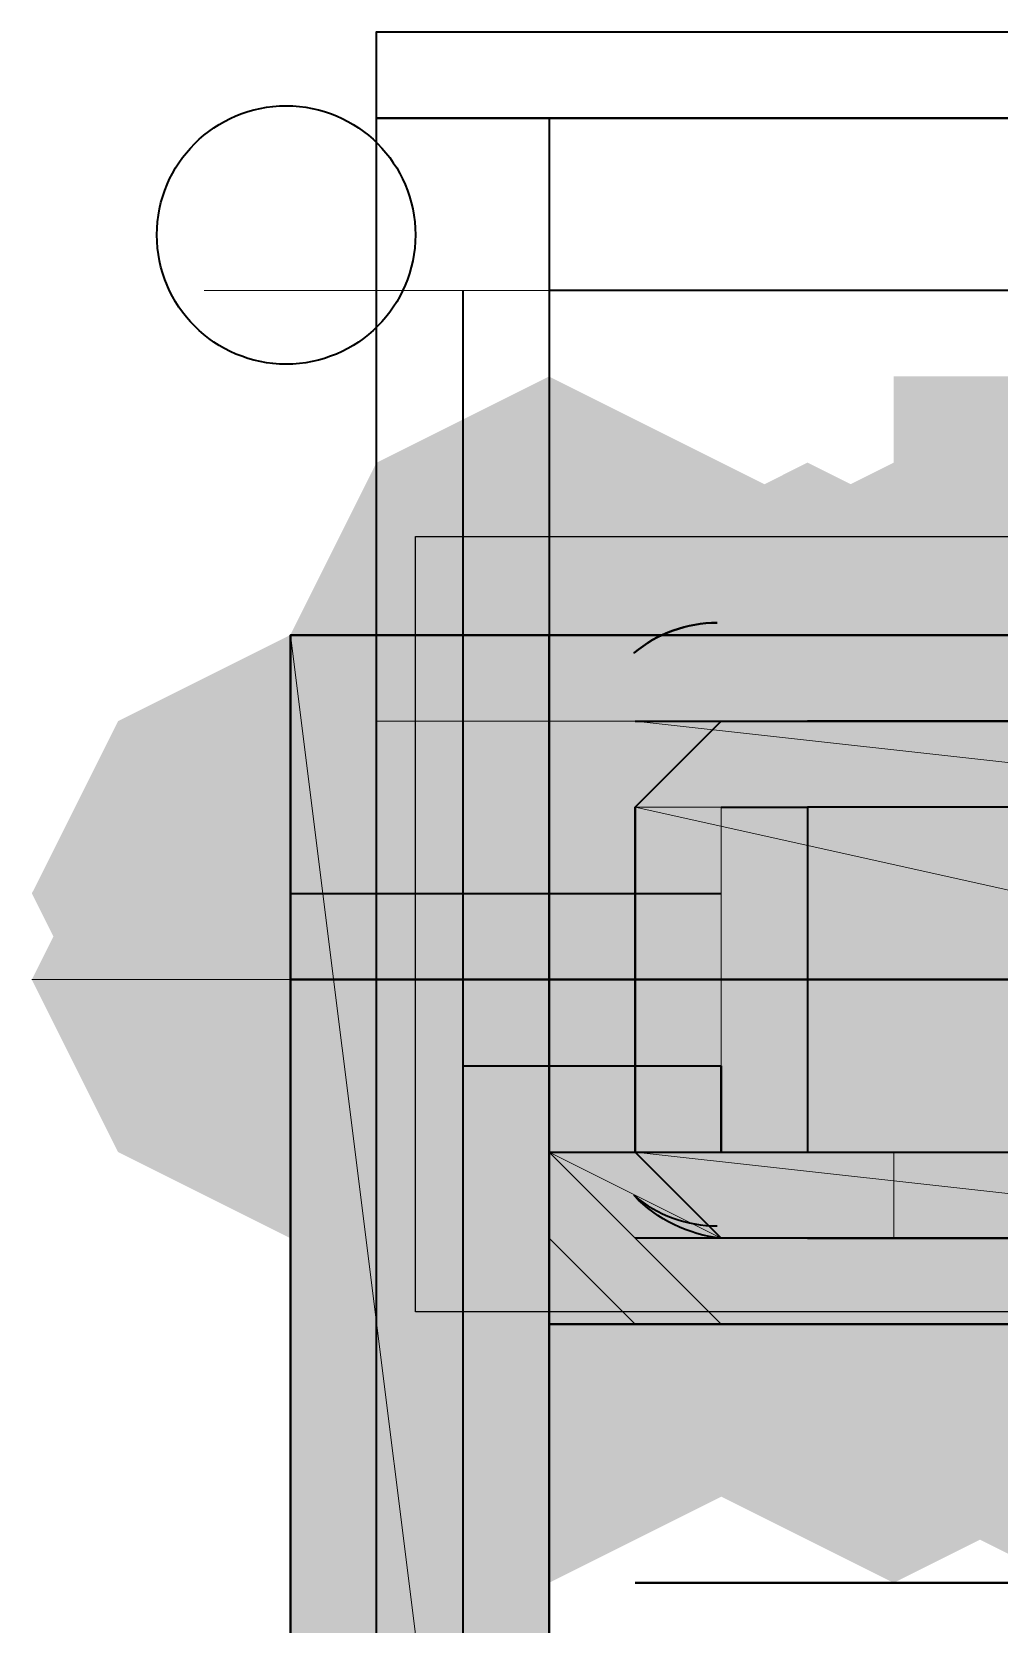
# Model space of a CAD drawing. Header units: millimetres. Extents: x 2315 to 4619, y 1334 to 1897.
# Drawn here: x 3798.339 to 3799.025, y 1525.358 to 1526.487 of the extents above; entities that cross this region are included whole.
import ezdxf

# ---------------------------------------------------------------- set-up
doc = ezdxf.new("R2010")
doc.units = ezdxf.units.MM
for name, color, linetype in [('PDF_3中心线层', 1, 'Continuous'), ('PDF_中心线层', 1, 'Continuous'), ('PDF_剖面线层', 4, 'Continuous'), ('PDF_粗实线层', 7, 'Continuous'), ('PDF_细实线层', 7, 'Continuous'), ('PDF_虚线层', 6, 'Continuous')]:
    doc.layers.add(name, color=color, linetype=linetype)
picture_1 = doc.add_image_def('image7.png', size_in_pixel=(6, 9))
picture_2 = doc.add_image_def('image8.png', size_in_pixel=(6, 7))

msp = doc.modelspace()

# ---------------------------------------------------------------- hatches: boundary and pattern name
at = {"layer": 'PDF_中心线层', "transparency": 33554559}
for points in [[(3798.8889, 1526.0595), (3798.8278, 1526.0595), (3798.8278, 1525.9984), (3798.8889, 1525.9374), (3798.95, 1525.9984), (3798.95, 1526.0595)], [(3798.8889, 1526.0595), (3798.8278, 1526.0595), (3798.8278, 1525.9984), (3798.8889, 1525.9374), (3798.95, 1525.9984), (3798.95, 1526.0595)], [(3798.8889, 1526.0595), (3798.8278, 1526.0595), (3798.8278, 1525.9984), (3798.8889, 1525.9374), (3798.95, 1525.9984), (3798.95, 1526.0595)], [(3798.8889, 1526.0595), (3798.8278, 1526.0595), (3798.8278, 1525.9984), (3798.8889, 1525.9374), (3798.95, 1525.9984), (3798.95, 1526.0595)], [(3798.95, 1526.0595), (3798.8889, 1526.0595), (3798.8889, 1525.9984), (3798.95, 1525.9374), (3799.0111, 1525.9984), (3799.0111, 1526.0595)], [(3798.95, 1526.0595), (3798.8889, 1526.0595), (3798.8889, 1525.9984), (3798.95, 1525.9374), (3799.0111, 1525.9984), (3799.0111, 1526.0595)], [(3799.0722, 1526.0595), (3799.0111, 1526.0595), (3799.0111, 1525.9984), (3799.0722, 1525.9374), (3799.1333, 1525.9984), (3799.1333, 1526.0595)], [(3799.0722, 1526.0595), (3799.0111, 1526.0595), (3799.0111, 1525.9984), (3799.0722, 1525.9374), (3799.1333, 1525.9984), (3799.1333, 1526.0595)], [(3798.7668, 1525.9984), (3798.7057, 1525.9984), (3798.7057, 1525.9374), (3798.7668, 1525.8763), (3798.8278, 1525.9374), (3798.8278, 1525.9984)], [(3798.8278, 1525.9984), (3798.7668, 1525.9984), (3798.7668, 1525.9374), (3798.8278, 1525.8763), (3798.8889, 1525.9374), (3798.8889, 1525.9984)], [(3798.8278, 1525.9984), (3798.7668, 1525.9984), (3798.7668, 1525.9374), (3798.8278, 1525.8763), (3798.8889, 1525.9374), (3798.8889, 1525.9984)], [(3798.8278, 1525.8763), (3798.7668, 1525.8763), (3798.7668, 1525.8152), (3798.8278, 1525.7541), (3798.8889, 1525.8152), (3798.8889, 1525.8763)], [(3799.0722, 1525.8763), (3799.0111, 1525.8763), (3799.0111, 1525.8152), (3799.0722, 1525.7541), (3799.1333, 1525.8152), (3799.1333, 1525.8763)], [(3798.7668, 1525.7541), (3798.7057, 1525.7541), (3798.7057, 1525.693), (3798.7668, 1525.6319), (3798.8278, 1525.693), (3798.8278, 1525.7541)], [(3798.8278, 1525.7541), (3798.7668, 1525.7541), (3798.7668, 1525.693), (3798.8278, 1525.6319), (3798.8889, 1525.693), (3798.8889, 1525.7541)], [(3798.8278, 1525.7541), (3798.7668, 1525.7541), (3798.7668, 1525.693), (3798.8278, 1525.6319), (3798.8889, 1525.693), (3798.8889, 1525.7541)], [(3798.95, 1525.6319), (3798.8889, 1525.6319), (3798.8889, 1525.5709), (3798.95, 1525.5098), (3799.0111, 1525.5709), (3799.0111, 1525.6319)], [(3799.0722, 1525.6319), (3799.0111, 1525.6319), (3799.0111, 1525.5709), (3799.0722, 1525.5098), (3799.1333, 1525.5709), (3799.1333, 1525.6319)]]:
    msp.add_hatch(color=256, dxfattribs=at).paths.add_polyline_path(points)
at = {"layer": 'PDF_剖面线层', "transparency": 33554559}
for points in [[(3798.7057, 1525.693), (3798.6446, 1525.693), (3798.6446, 1525.6319), (3798.7057, 1525.5709), (3798.7668, 1525.6319), (3798.7668, 1525.693)], [(3798.7057, 1525.693), (3798.6446, 1525.693), (3798.6446, 1525.6319), (3798.7057, 1525.5709), (3798.7668, 1525.6319), (3798.7668, 1525.693)], [(3798.7057, 1525.693), (3798.6446, 1525.693), (3798.6446, 1525.6319), (3798.7057, 1525.5709), (3798.7668, 1525.6319), (3798.7668, 1525.693)], [(3798.7057, 1525.693), (3798.6446, 1525.693), (3798.6446, 1525.6319), (3798.7057, 1525.5709), (3798.7668, 1525.6319), (3798.7668, 1525.693)], [(3798.7668, 1525.693), (3798.7057, 1525.693), (3798.7057, 1525.6319), (3798.7668, 1525.5709), (3798.8278, 1525.6319), (3798.8278, 1525.693)], [(3798.7057, 1525.6319), (3798.6446, 1525.6319), (3798.6446, 1525.5709), (3798.7057, 1525.5098), (3798.7668, 1525.5709), (3798.7668, 1525.6319)], [(3798.7057, 1525.6319), (3798.6446, 1525.6319), (3798.6446, 1525.5709), (3798.7057, 1525.5098), (3798.7668, 1525.5709), (3798.7668, 1525.6319)], [(3798.7057, 1525.6319), (3798.6446, 1525.6319), (3798.6446, 1525.5709), (3798.7057, 1525.5098), (3798.7668, 1525.5709), (3798.7668, 1525.6319)], [(3798.7057, 1525.6319), (3798.6446, 1525.6319), (3798.6446, 1525.5709), (3798.7057, 1525.5098), (3798.7668, 1525.5709), (3798.7668, 1525.6319)], [(3798.7057, 1525.6319), (3798.6446, 1525.6319), (3798.6446, 1525.5709), (3798.7057, 1525.5098), (3798.7668, 1525.5709), (3798.7668, 1525.6319)], [(3798.7668, 1525.6319), (3798.7057, 1525.6319), (3798.7057, 1525.5709), (3798.7668, 1525.5098), (3798.8278, 1525.5709), (3798.8278, 1525.6319)], [(3798.7668, 1525.6319), (3798.7057, 1525.6319), (3798.7057, 1525.5709), (3798.7668, 1525.5098), (3798.8278, 1525.5709), (3798.8278, 1525.6319)], [(3798.8278, 1525.6319), (3798.7668, 1525.6319), (3798.7668, 1525.5709), (3798.8278, 1525.5098), (3798.8889, 1525.5709), (3798.8889, 1525.6319)], [(3798.8278, 1525.6319), (3798.7668, 1525.6319), (3798.7668, 1525.5709), (3798.8278, 1525.5098), (3798.8889, 1525.5709), (3798.8889, 1525.6319)], [(3798.8889, 1525.6319), (3798.8278, 1525.6319), (3798.8278, 1525.5709), (3798.8889, 1525.5098), (3798.95, 1525.5709), (3798.95, 1525.6319)], [(3798.8889, 1525.6319), (3798.8278, 1525.6319), (3798.8278, 1525.5709), (3798.8889, 1525.5098), (3798.95, 1525.5709), (3798.95, 1525.6319)], [(3798.8889, 1525.6319), (3798.8278, 1525.6319), (3798.8278, 1525.5709), (3798.8889, 1525.5098), (3798.95, 1525.5709), (3798.95, 1525.6319)], [(3798.95, 1525.6319), (3798.8889, 1525.6319), (3798.8889, 1525.5709), (3798.95, 1525.5098), (3799.0111, 1525.5709), (3799.0111, 1525.6319)], [(3798.95, 1525.6319), (3798.8889, 1525.6319), (3798.8889, 1525.5709), (3798.95, 1525.5098), (3799.0111, 1525.5709), (3799.0111, 1525.6319)], [(3798.95, 1525.6319), (3798.8889, 1525.6319), (3798.8889, 1525.5709), (3798.95, 1525.5098), (3799.0111, 1525.5709), (3799.0111, 1525.6319)], [(3798.95, 1525.6319), (3798.8889, 1525.6319), (3798.8889, 1525.5709), (3798.95, 1525.5098), (3799.0111, 1525.5709), (3799.0111, 1525.6319)], [(3799.0111, 1525.6319), (3798.95, 1525.6319), (3798.95, 1525.5709), (3799.0111, 1525.5098), (3799.0722, 1525.5709), (3799.0722, 1525.6319)], [(3799.0111, 1525.6319), (3798.95, 1525.6319), (3798.95, 1525.5709), (3799.0111, 1525.5098), (3799.0722, 1525.5709), (3799.0722, 1525.6319)], [(3799.0722, 1525.6319), (3799.0111, 1525.6319), (3799.0111, 1525.5709), (3799.0722, 1525.5098), (3799.1333, 1525.5709), (3799.1333, 1525.6319)], [(3799.0722, 1525.6319), (3799.0111, 1525.6319), (3799.0111, 1525.5709), (3799.0722, 1525.5098), (3799.1333, 1525.5709), (3799.1333, 1525.6319)], [(3799.0722, 1525.6319), (3799.0111, 1525.6319), (3799.0111, 1525.5709), (3799.0722, 1525.5098), (3799.1333, 1525.5709), (3799.1333, 1525.6319)], [(3799.0722, 1525.6319), (3799.0111, 1525.6319), (3799.0111, 1525.5709), (3799.0722, 1525.5098), (3799.1333, 1525.5709), (3799.1333, 1525.6319)]]:
    msp.add_hatch(color=256, dxfattribs=at).paths.add_polyline_path(points)
at = {"layer": 'PDF_粗实线层', "transparency": 33554559}
for points in [[(3798.7057, 1526.2428), (3798.5835, 1526.1817), (3798.5224, 1526.0595), (3798.5835, 1525.9374), (3798.7057, 1525.8763), (3798.8278, 1525.9374), (3798.8889, 1526.0595), (3798.8278, 1526.1817)], [(3798.7057, 1526.2428), (3798.5835, 1526.1817), (3798.5224, 1526.0595), (3798.5835, 1525.9374), (3798.7057, 1525.8763), (3798.8278, 1525.9374), (3798.8889, 1526.0595), (3798.8278, 1526.1817)], [(3798.7057, 1526.2428), (3798.5835, 1526.1817), (3798.5224, 1526.0595), (3798.5835, 1525.9374), (3798.7057, 1525.8763), (3798.8278, 1525.9374), (3798.8889, 1526.0595), (3798.8278, 1526.1817)], [(3798.7057, 1526.2428), (3798.5835, 1526.1817), (3798.5224, 1526.0595), (3798.5835, 1525.9374), (3798.7057, 1525.8763), (3798.8278, 1525.9374), (3798.8889, 1526.0595), (3798.8278, 1526.1817)], [(3799.1943, 1526.2428), (3799.0722, 1526.1817), (3799.0111, 1526.0595), (3799.0722, 1525.9374), (3799.1943, 1525.8763), (3799.3165, 1525.9374), (3799.3776, 1526.0595), (3799.3165, 1526.1817)], [(3798.7057, 1526.1817), (3798.5835, 1526.1206), (3798.5224, 1525.9984), (3798.5835, 1525.8763), (3798.7057, 1525.8152), (3798.8278, 1525.8763), (3798.8889, 1525.9984), (3798.8278, 1526.1206)], [(3798.8278, 1526.1817), (3798.7057, 1526.1206), (3798.6446, 1525.9984), (3798.7057, 1525.8763), (3798.8278, 1525.8152), (3798.95, 1525.8763), (3799.0111, 1525.9984), (3798.95, 1526.1206)], [(3798.8278, 1526.1817), (3798.7057, 1526.1206), (3798.6446, 1525.9984), (3798.7057, 1525.8763), (3798.8278, 1525.8152), (3798.95, 1525.8763), (3799.0111, 1525.9984), (3798.95, 1526.1206)], [(3798.8889, 1526.1817), (3798.7668, 1526.1206), (3798.7057, 1525.9984), (3798.7668, 1525.8763), (3798.8889, 1525.8152), (3799.0111, 1525.8763), (3799.0722, 1525.9984), (3799.0111, 1526.1206)], [(3798.8889, 1526.1817), (3798.7668, 1526.1206), (3798.7057, 1525.9984), (3798.7668, 1525.8763), (3798.8889, 1525.8152), (3799.0111, 1525.8763), (3799.0722, 1525.9984), (3799.0111, 1526.1206)], [(3798.8889, 1526.1817), (3798.7668, 1526.1206), (3798.7057, 1525.9984), (3798.7668, 1525.8763), (3798.8889, 1525.8152), (3799.0111, 1525.8763), (3799.0722, 1525.9984), (3799.0111, 1526.1206)], [(3798.8889, 1526.1817), (3798.7668, 1526.1206), (3798.7057, 1525.9984), (3798.7668, 1525.8763), (3798.8889, 1525.8152), (3799.0111, 1525.8763), (3799.0722, 1525.9984), (3799.0111, 1526.1206)], [(3798.95, 1526.1817), (3798.8278, 1526.1206), (3798.7668, 1525.9984), (3798.8278, 1525.8763), (3798.95, 1525.8152), (3799.0722, 1525.8763), (3799.1333, 1525.9984), (3799.0722, 1526.1206)], [(3798.95, 1526.1817), (3798.8278, 1526.1206), (3798.7668, 1525.9984), (3798.8278, 1525.8763), (3798.95, 1525.8152), (3799.0722, 1525.8763), (3799.1333, 1525.9984), (3799.0722, 1526.1206)], [(3799.0722, 1526.1817), (3798.95, 1526.1206), (3798.8889, 1525.9984), (3798.95, 1525.8763), (3799.0722, 1525.8152), (3799.1943, 1525.8763), (3799.2554, 1525.9984), (3799.1943, 1526.1206)], [(3799.0722, 1526.1817), (3798.95, 1526.1206), (3798.8889, 1525.9984), (3798.95, 1525.8763), (3799.0722, 1525.8152), (3799.1943, 1525.8763), (3799.2554, 1525.9984), (3799.1943, 1526.1206)], [(3799.0722, 1526.1817), (3798.95, 1526.1206), (3798.8889, 1525.9984), (3798.95, 1525.8763), (3799.0722, 1525.8152), (3799.1943, 1525.8763), (3799.2554, 1525.9984), (3799.1943, 1526.1206)], [(3799.1333, 1526.1817), (3799.0111, 1526.1206), (3798.95, 1525.9984), (3799.0111, 1525.8763), (3799.1333, 1525.8152), (3799.2554, 1525.8763), (3799.3165, 1525.9984), (3799.2554, 1526.1206)], [(3799.1943, 1526.1817), (3799.0722, 1526.1206), (3799.0111, 1525.9984), (3799.0722, 1525.8763), (3799.1943, 1525.8152), (3799.3165, 1525.8763), (3799.3776, 1525.9984), (3799.3165, 1526.1206)], [(3799.1943, 1526.1817), (3799.0722, 1526.1206), (3799.0111, 1525.9984), (3799.0722, 1525.8763), (3799.1943, 1525.8152), (3799.3165, 1525.8763), (3799.3776, 1525.9984), (3799.3165, 1526.1206)], [(3798.7668, 1526.1206), (3798.6446, 1526.0595), (3798.5835, 1525.9374), (3798.6446, 1525.8152), (3798.7668, 1525.7541), (3798.8889, 1525.8152), (3798.95, 1525.9374), (3798.8889, 1526.0595)], [(3798.7668, 1526.1206), (3798.6446, 1526.0595), (3798.5835, 1525.9374), (3798.6446, 1525.8152), (3798.7668, 1525.7541), (3798.8889, 1525.8152), (3798.95, 1525.9374), (3798.8889, 1526.0595)], [(3798.7668, 1526.1206), (3798.6446, 1526.0595), (3798.5835, 1525.9374), (3798.6446, 1525.8152), (3798.7668, 1525.7541), (3798.8889, 1525.8152), (3798.95, 1525.9374), (3798.8889, 1526.0595)], [(3798.7668, 1526.1206), (3798.6446, 1526.0595), (3798.5835, 1525.9374), (3798.6446, 1525.8152), (3798.7668, 1525.7541), (3798.8889, 1525.8152), (3798.95, 1525.9374), (3798.8889, 1526.0595)], [(3798.7668, 1526.1206), (3798.6446, 1526.0595), (3798.5835, 1525.9374), (3798.6446, 1525.8152), (3798.7668, 1525.7541), (3798.8889, 1525.8152), (3798.95, 1525.9374), (3798.8889, 1526.0595)], [(3798.7668, 1526.1206), (3798.6446, 1526.0595), (3798.5835, 1525.9374), (3798.6446, 1525.8152), (3798.7668, 1525.7541), (3798.8889, 1525.8152), (3798.95, 1525.9374), (3798.8889, 1526.0595)], [(3798.7668, 1526.1206), (3798.6446, 1526.0595), (3798.5835, 1525.9374), (3798.6446, 1525.8152), (3798.7668, 1525.7541), (3798.8889, 1525.8152), (3798.95, 1525.9374), (3798.8889, 1526.0595)], [(3798.7668, 1526.1206), (3798.6446, 1526.0595), (3798.5835, 1525.9374), (3798.6446, 1525.8152), (3798.7668, 1525.7541), (3798.8889, 1525.8152), (3798.95, 1525.9374), (3798.8889, 1526.0595)], [(3798.7668, 1526.1206), (3798.6446, 1526.0595), (3798.5835, 1525.9374), (3798.6446, 1525.8152), (3798.7668, 1525.7541), (3798.8889, 1525.8152), (3798.95, 1525.9374), (3798.8889, 1526.0595)], [(3798.7668, 1526.1206), (3798.6446, 1526.0595), (3798.5835, 1525.9374), (3798.6446, 1525.8152), (3798.7668, 1525.7541), (3798.8889, 1525.8152), (3798.95, 1525.9374), (3798.8889, 1526.0595)], [(3798.7668, 1526.1206), (3798.6446, 1526.0595), (3798.5835, 1525.9374), (3798.6446, 1525.8152), (3798.7668, 1525.7541), (3798.8889, 1525.8152), (3798.95, 1525.9374), (3798.8889, 1526.0595)], [(3798.7668, 1526.1206), (3798.6446, 1526.0595), (3798.5835, 1525.9374), (3798.6446, 1525.8152), (3798.7668, 1525.7541), (3798.8889, 1525.8152), (3798.95, 1525.9374), (3798.8889, 1526.0595)], [(3798.7668, 1526.1206), (3798.6446, 1526.0595), (3798.5835, 1525.9374), (3798.6446, 1525.8152), (3798.7668, 1525.7541), (3798.8889, 1525.8152), (3798.95, 1525.9374), (3798.8889, 1526.0595)], [(3798.7668, 1526.1206), (3798.6446, 1526.0595), (3798.5835, 1525.9374), (3798.6446, 1525.8152), (3798.7668, 1525.7541), (3798.8889, 1525.8152), (3798.95, 1525.9374), (3798.8889, 1526.0595)], [(3798.7668, 1526.1206), (3798.6446, 1526.0595), (3798.5835, 1525.9374), (3798.6446, 1525.8152), (3798.7668, 1525.7541), (3798.8889, 1525.8152), (3798.95, 1525.9374), (3798.8889, 1526.0595)], [(3798.7668, 1526.1206), (3798.6446, 1526.0595), (3798.5835, 1525.9374), (3798.6446, 1525.8152), (3798.7668, 1525.7541), (3798.8889, 1525.8152), (3798.95, 1525.9374), (3798.8889, 1526.0595)], [(3798.7668, 1526.1206), (3798.6446, 1526.0595), (3798.5835, 1525.9374), (3798.6446, 1525.8152), (3798.7668, 1525.7541), (3798.8889, 1525.8152), (3798.95, 1525.9374), (3798.8889, 1526.0595)], [(3798.7668, 1526.1206), (3798.6446, 1526.0595), (3798.5835, 1525.9374), (3798.6446, 1525.8152), (3798.7668, 1525.7541), (3798.8889, 1525.8152), (3798.95, 1525.9374), (3798.8889, 1526.0595)], [(3798.7668, 1526.1206), (3798.6446, 1526.0595), (3798.5835, 1525.9374), (3798.6446, 1525.8152), (3798.7668, 1525.7541), (3798.8889, 1525.8152), (3798.95, 1525.9374), (3798.8889, 1526.0595)], [(3798.8278, 1526.1206), (3798.7057, 1526.0595), (3798.6446, 1525.9374), (3798.7057, 1525.8152), (3798.8278, 1525.7541), (3798.95, 1525.8152), (3799.0111, 1525.9374), (3798.95, 1526.0595)], [(3798.8278, 1526.1206), (3798.7057, 1526.0595), (3798.6446, 1525.9374), (3798.7057, 1525.8152), (3798.8278, 1525.7541), (3798.95, 1525.8152), (3799.0111, 1525.9374), (3798.95, 1526.0595)], [(3798.8278, 1526.1206), (3798.7057, 1526.0595), (3798.6446, 1525.9374), (3798.7057, 1525.8152), (3798.8278, 1525.7541), (3798.95, 1525.8152), (3799.0111, 1525.9374), (3798.95, 1526.0595)], [(3798.8278, 1526.1206), (3798.7057, 1526.0595), (3798.6446, 1525.9374), (3798.7057, 1525.8152), (3798.8278, 1525.7541), (3798.95, 1525.8152), (3799.0111, 1525.9374), (3798.95, 1526.0595)], [(3798.8278, 1526.1206), (3798.7057, 1526.0595), (3798.6446, 1525.9374), (3798.7057, 1525.8152), (3798.8278, 1525.7541), (3798.95, 1525.8152), (3799.0111, 1525.9374), (3798.95, 1526.0595)], [(3798.8278, 1526.1206), (3798.7057, 1526.0595), (3798.6446, 1525.9374), (3798.7057, 1525.8152), (3798.8278, 1525.7541), (3798.95, 1525.8152), (3799.0111, 1525.9374), (3798.95, 1526.0595)], [(3798.8278, 1526.1206), (3798.7057, 1526.0595), (3798.6446, 1525.9374), (3798.7057, 1525.8152), (3798.8278, 1525.7541), (3798.95, 1525.8152), (3799.0111, 1525.9374), (3798.95, 1526.0595)], [(3798.5224, 1526.0595), (3798.4003, 1525.9984), (3798.3392, 1525.8763), (3798.4003, 1525.7541), (3798.5224, 1525.693), (3798.6446, 1525.7541), (3798.7057, 1525.8763), (3798.6446, 1525.9984)], [(3798.6446, 1526.0595), (3798.5224, 1525.9984), (3798.4614, 1525.8763), (3798.5224, 1525.7541), (3798.6446, 1525.693), (3798.7668, 1525.7541), (3798.8278, 1525.8763), (3798.7668, 1525.9984)], [(3798.7057, 1526.0595), (3798.5835, 1525.9984), (3798.5224, 1525.8763), (3798.5835, 1525.7541), (3798.7057, 1525.693), (3798.8278, 1525.7541), (3798.8889, 1525.8763), (3798.8278, 1525.9984)], [(3798.5224, 1525.9984), (3798.4003, 1525.9374), (3798.3392, 1525.8152), (3798.4003, 1525.693), (3798.5224, 1525.6319), (3798.6446, 1525.693), (3798.7057, 1525.8152), (3798.6446, 1525.9374)], [(3798.5224, 1525.9984), (3798.4003, 1525.9374), (3798.3392, 1525.8152), (3798.4003, 1525.693), (3798.5224, 1525.6319), (3798.6446, 1525.693), (3798.7057, 1525.8152), (3798.6446, 1525.9374)], [(3798.6446, 1525.9984), (3798.5224, 1525.9374), (3798.4614, 1525.8152), (3798.5224, 1525.693), (3798.6446, 1525.6319), (3798.7668, 1525.693), (3798.8278, 1525.8152), (3798.7668, 1525.9374)], [(3798.6446, 1525.9984), (3798.5224, 1525.9374), (3798.4614, 1525.8152), (3798.5224, 1525.693), (3798.6446, 1525.6319), (3798.7668, 1525.693), (3798.8278, 1525.8152), (3798.7668, 1525.9374)], [(3798.8278, 1525.9984), (3798.7057, 1525.9374), (3798.6446, 1525.8152), (3798.7057, 1525.693), (3798.8278, 1525.6319), (3798.95, 1525.693), (3799.0111, 1525.8152), (3798.95, 1525.9374)], [(3798.8278, 1525.9984), (3798.7057, 1525.9374), (3798.6446, 1525.8152), (3798.7057, 1525.693), (3798.8278, 1525.6319), (3798.95, 1525.693), (3799.0111, 1525.8152), (3798.95, 1525.9374)], [(3799.0722, 1525.9984), (3798.95, 1525.9374), (3798.8889, 1525.8152), (3798.95, 1525.693), (3799.0722, 1525.6319), (3799.1943, 1525.693), (3799.2554, 1525.8152), (3799.1943, 1525.9374)], [(3799.0722, 1525.9984), (3798.95, 1525.9374), (3798.8889, 1525.8152), (3798.95, 1525.693), (3799.0722, 1525.6319), (3799.1943, 1525.693), (3799.2554, 1525.8152), (3799.1943, 1525.9374)], [(3798.7057, 1525.9374), (3798.5835, 1525.8763), (3798.5224, 1525.7541), (3798.5835, 1525.6319), (3798.7057, 1525.5709), (3798.8278, 1525.6319), (3798.8889, 1525.7541), (3798.8278, 1525.8763)], [(3798.7057, 1525.9374), (3798.5835, 1525.8763), (3798.5224, 1525.7541), (3798.5835, 1525.6319), (3798.7057, 1525.5709), (3798.8278, 1525.6319), (3798.8889, 1525.7541), (3798.8278, 1525.8763)], [(3798.7668, 1525.9374), (3798.6446, 1525.8763), (3798.5835, 1525.7541), (3798.6446, 1525.6319), (3798.7668, 1525.5709), (3798.8889, 1525.6319), (3798.95, 1525.7541), (3798.8889, 1525.8763)], [(3798.7668, 1525.9374), (3798.6446, 1525.8763), (3798.5835, 1525.7541), (3798.6446, 1525.6319), (3798.7668, 1525.5709), (3798.8889, 1525.6319), (3798.95, 1525.7541), (3798.8889, 1525.8763)], [(3798.7668, 1525.9374), (3798.6446, 1525.8763), (3798.5835, 1525.7541), (3798.6446, 1525.6319), (3798.7668, 1525.5709), (3798.8889, 1525.6319), (3798.95, 1525.7541), (3798.8889, 1525.8763)], [(3798.8278, 1525.9374), (3798.7057, 1525.8763), (3798.6446, 1525.7541), (3798.7057, 1525.6319), (3798.8278, 1525.5709), (3798.95, 1525.6319), (3799.0111, 1525.7541), (3798.95, 1525.8763)], [(3798.8278, 1525.9374), (3798.7057, 1525.8763), (3798.6446, 1525.7541), (3798.7057, 1525.6319), (3798.8278, 1525.5709), (3798.95, 1525.6319), (3799.0111, 1525.7541), (3798.95, 1525.8763)], [(3798.7668, 1525.8763), (3798.6446, 1525.8152), (3798.5835, 1525.693), (3798.6446, 1525.5709), (3798.7668, 1525.5098), (3798.8889, 1525.5709), (3798.95, 1525.693), (3798.8889, 1525.8152)], [(3798.7668, 1525.8763), (3798.6446, 1525.8152), (3798.5835, 1525.693), (3798.6446, 1525.5709), (3798.7668, 1525.5098), (3798.8889, 1525.5709), (3798.95, 1525.693), (3798.8889, 1525.8152)], [(3798.7668, 1525.8763), (3798.6446, 1525.8152), (3798.5835, 1525.693), (3798.6446, 1525.5709), (3798.7668, 1525.5098), (3798.8889, 1525.5709), (3798.95, 1525.693), (3798.8889, 1525.8152)], [(3798.7668, 1525.8763), (3798.6446, 1525.8152), (3798.5835, 1525.693), (3798.6446, 1525.5709), (3798.7668, 1525.5098), (3798.8889, 1525.5709), (3798.95, 1525.693), (3798.8889, 1525.8152)], [(3798.7668, 1525.8763), (3798.6446, 1525.8152), (3798.5835, 1525.693), (3798.6446, 1525.5709), (3798.7668, 1525.5098), (3798.8889, 1525.5709), (3798.95, 1525.693), (3798.8889, 1525.8152)], [(3798.7668, 1525.8763), (3798.6446, 1525.8152), (3798.5835, 1525.693), (3798.6446, 1525.5709), (3798.7668, 1525.5098), (3798.8889, 1525.5709), (3798.95, 1525.693), (3798.8889, 1525.8152)], [(3798.7668, 1525.8763), (3798.6446, 1525.8152), (3798.5835, 1525.693), (3798.6446, 1525.5709), (3798.7668, 1525.5098), (3798.8889, 1525.5709), (3798.95, 1525.693), (3798.8889, 1525.8152)], [(3798.7668, 1525.8763), (3798.6446, 1525.8152), (3798.5835, 1525.693), (3798.6446, 1525.5709), (3798.7668, 1525.5098), (3798.8889, 1525.5709), (3798.95, 1525.693), (3798.8889, 1525.8152)], [(3798.7668, 1525.8763), (3798.6446, 1525.8152), (3798.5835, 1525.693), (3798.6446, 1525.5709), (3798.7668, 1525.5098), (3798.8889, 1525.5709), (3798.95, 1525.693), (3798.8889, 1525.8152)], [(3798.7668, 1525.8763), (3798.6446, 1525.8152), (3798.5835, 1525.693), (3798.6446, 1525.5709), (3798.7668, 1525.5098), (3798.8889, 1525.5709), (3798.95, 1525.693), (3798.8889, 1525.8152)], [(3798.7668, 1525.8763), (3798.6446, 1525.8152), (3798.5835, 1525.693), (3798.6446, 1525.5709), (3798.7668, 1525.5098), (3798.8889, 1525.5709), (3798.95, 1525.693), (3798.8889, 1525.8152)], [(3798.7668, 1525.8763), (3798.6446, 1525.8152), (3798.5835, 1525.693), (3798.6446, 1525.5709), (3798.7668, 1525.5098), (3798.8889, 1525.5709), (3798.95, 1525.693), (3798.8889, 1525.8152)], [(3798.7668, 1525.8763), (3798.6446, 1525.8152), (3798.5835, 1525.693), (3798.6446, 1525.5709), (3798.7668, 1525.5098), (3798.8889, 1525.5709), (3798.95, 1525.693), (3798.8889, 1525.8152)], [(3798.7668, 1525.8763), (3798.6446, 1525.8152), (3798.5835, 1525.693), (3798.6446, 1525.5709), (3798.7668, 1525.5098), (3798.8889, 1525.5709), (3798.95, 1525.693), (3798.8889, 1525.8152)], [(3798.8278, 1525.8763), (3798.7057, 1525.8152), (3798.6446, 1525.693), (3798.7057, 1525.5709), (3798.8278, 1525.5098), (3798.95, 1525.5709), (3799.0111, 1525.693), (3798.95, 1525.8152)], [(3798.8278, 1525.8763), (3798.7057, 1525.8152), (3798.6446, 1525.693), (3798.7057, 1525.5709), (3798.8278, 1525.5098), (3798.95, 1525.5709), (3799.0111, 1525.693), (3798.95, 1525.8152)], [(3798.8278, 1525.8763), (3798.7057, 1525.8152), (3798.6446, 1525.693), (3798.7057, 1525.5709), (3798.8278, 1525.5098), (3798.95, 1525.5709), (3799.0111, 1525.693), (3798.95, 1525.8152)], [(3798.7057, 1525.8152), (3798.5835, 1525.7541), (3798.5224, 1525.6319), (3798.5835, 1525.5098), (3798.7057, 1525.4487), (3798.8278, 1525.5098), (3798.8889, 1525.6319), (3798.8278, 1525.7541)], [(3798.7057, 1525.8152), (3798.5835, 1525.7541), (3798.5224, 1525.6319), (3798.5835, 1525.5098), (3798.7057, 1525.4487), (3798.8278, 1525.5098), (3798.8889, 1525.6319), (3798.8278, 1525.7541)], [(3798.7668, 1525.8152), (3798.6446, 1525.7541), (3798.5835, 1525.6319), (3798.6446, 1525.5098), (3798.7668, 1525.4487), (3798.8889, 1525.5098), (3798.95, 1525.6319), (3798.8889, 1525.7541)], [(3798.7668, 1525.8152), (3798.6446, 1525.7541), (3798.5835, 1525.6319), (3798.6446, 1525.5098), (3798.7668, 1525.4487), (3798.8889, 1525.5098), (3798.95, 1525.6319), (3798.8889, 1525.7541)], [(3798.95, 1525.8152), (3798.8278, 1525.7541), (3798.7668, 1525.6319), (3798.8278, 1525.5098), (3798.95, 1525.4487), (3799.0722, 1525.5098), (3799.1333, 1525.6319), (3799.0722, 1525.7541)], [(3798.95, 1525.8152), (3798.8278, 1525.7541), (3798.7668, 1525.6319), (3798.8278, 1525.5098), (3798.95, 1525.4487), (3799.0722, 1525.5098), (3799.1333, 1525.6319), (3799.0722, 1525.7541)], [(3799.0722, 1525.8152), (3798.95, 1525.7541), (3798.8889, 1525.6319), (3798.95, 1525.5098), (3799.0722, 1525.4487), (3799.1943, 1525.5098), (3799.2554, 1525.6319), (3799.1943, 1525.7541)], [(3799.0722, 1525.8152), (3798.95, 1525.7541), (3798.8889, 1525.6319), (3798.95, 1525.5098), (3799.0722, 1525.4487), (3799.1943, 1525.5098), (3799.2554, 1525.6319), (3799.1943, 1525.7541)], [(3799.1943, 1525.8152), (3799.0722, 1525.7541), (3799.0111, 1525.6319), (3799.0722, 1525.5098), (3799.1943, 1525.4487), (3799.3165, 1525.5098), (3799.3776, 1525.6319), (3799.3165, 1525.7541)], [(3799.1943, 1525.8152), (3799.0722, 1525.7541), (3799.0111, 1525.6319), (3799.0722, 1525.5098), (3799.1943, 1525.4487), (3799.3165, 1525.5098), (3799.3776, 1525.6319), (3799.3165, 1525.7541)], [(3798.7057, 1525.7541), (3798.5835, 1525.693), (3798.5224, 1525.5709), (3798.5835, 1525.4487), (3798.7057, 1525.3876), (3798.8278, 1525.4487), (3798.8889, 1525.5709), (3798.8278, 1525.693)], [(3798.7057, 1525.7541), (3798.5835, 1525.693), (3798.5224, 1525.5709), (3798.5835, 1525.4487), (3798.7057, 1525.3876), (3798.8278, 1525.4487), (3798.8889, 1525.5709), (3798.8278, 1525.693)], [(3798.7057, 1525.7541), (3798.5835, 1525.693), (3798.5224, 1525.5709), (3798.5835, 1525.4487), (3798.7057, 1525.3876), (3798.8278, 1525.4487), (3798.8889, 1525.5709), (3798.8278, 1525.693)], [(3798.7057, 1525.7541), (3798.5835, 1525.693), (3798.5224, 1525.5709), (3798.5835, 1525.4487), (3798.7057, 1525.3876), (3798.8278, 1525.4487), (3798.8889, 1525.5709), (3798.8278, 1525.693)], [(3798.95, 1525.7541), (3798.8278, 1525.693), (3798.7668, 1525.5709), (3798.8278, 1525.4487), (3798.95, 1525.3876), (3799.0722, 1525.4487), (3799.1333, 1525.5709), (3799.0722, 1525.693)], [(3798.95, 1525.7541), (3798.8278, 1525.693), (3798.7668, 1525.5709), (3798.8278, 1525.4487), (3798.95, 1525.3876), (3799.0722, 1525.4487), (3799.1333, 1525.5709), (3799.0722, 1525.693)], [(3799.0722, 1525.7541), (3798.95, 1525.693), (3798.8889, 1525.5709), (3798.95, 1525.4487), (3799.0722, 1525.3876), (3799.1943, 1525.4487), (3799.2554, 1525.5709), (3799.1943, 1525.693)], [(3799.0722, 1525.7541), (3798.95, 1525.693), (3798.8889, 1525.5709), (3798.95, 1525.4487), (3799.0722, 1525.3876), (3799.1943, 1525.4487), (3799.2554, 1525.5709), (3799.1943, 1525.693)], [(3799.1943, 1525.7541), (3799.0722, 1525.693), (3799.0111, 1525.5709), (3799.0722, 1525.4487), (3799.1943, 1525.3876), (3799.3165, 1525.4487), (3799.3776, 1525.5709), (3799.3165, 1525.693)]]:
    msp.add_hatch(color=256, dxfattribs=at).paths.add_polyline_path(points)
at = {"layer": 'PDF_粗实线层', "true_color": 0xffffff, "transparency": 33554559}
for points in [[(3798.7057, 1524.5936), (3798.7057, 1526.0595), (3798.5224, 1526.0595), (3798.5224, 1524.5936)], [(3798.7668, 1525.693), (3799.3165, 1525.693), (3799.3165, 1525.9374), (3798.7668, 1525.9374)]]:
    msp.add_hatch(color=7, dxfattribs=at).paths.add_polyline_path(points)
at = {"layer": 'PDF_细实线层', "transparency": 33554559}
for points in [[(3798.8278, 1525.9984), (3798.7668, 1525.9984), (3798.7668, 1525.9374), (3798.8278, 1525.8763), (3798.8889, 1525.9374), (3798.8889, 1525.9984)], [(3798.8278, 1525.8763), (3798.7668, 1525.8763), (3798.7668, 1525.8152), (3798.8278, 1525.7541), (3798.8889, 1525.8152), (3798.8889, 1525.8763)], [(3799.0722, 1525.8763), (3799.0111, 1525.8763), (3799.0111, 1525.8152), (3799.0722, 1525.7541), (3799.1333, 1525.8152), (3799.1333, 1525.8763)], [(3798.7057, 1525.7541), (3798.6446, 1525.7541), (3798.6446, 1525.693), (3798.7057, 1525.6319), (3798.7668, 1525.693), (3798.7668, 1525.7541)], [(3798.8278, 1525.7541), (3798.7668, 1525.7541), (3798.7668, 1525.693), (3798.8278, 1525.6319), (3798.8889, 1525.693), (3798.8889, 1525.7541)], [(3798.95, 1525.6319), (3798.8889, 1525.6319), (3798.8889, 1525.5709), (3798.95, 1525.5098), (3799.0111, 1525.5709), (3799.0111, 1525.6319)], [(3798.95, 1525.6319), (3798.8889, 1525.6319), (3798.8889, 1525.5709), (3798.95, 1525.5098), (3799.0111, 1525.5709), (3799.0111, 1525.6319)], [(3799.0722, 1525.6319), (3799.0111, 1525.6319), (3799.0111, 1525.5709), (3799.0722, 1525.5098), (3799.1333, 1525.5709), (3799.1333, 1525.6319)], [(3799.0722, 1525.6319), (3799.0111, 1525.6319), (3799.0111, 1525.5709), (3799.0722, 1525.5098), (3799.1333, 1525.5709), (3799.1333, 1525.6319)]]:
    msp.add_hatch(color=256, dxfattribs=at).paths.add_polyline_path(points)
at = {"layer": 'PDF_虚线层', "transparency": 33554559}
for points in [[(3799.0111, 1526.2428), (3798.95, 1526.2428), (3798.95, 1526.1817), (3799.0111, 1526.1206), (3799.0722, 1526.1817), (3799.0722, 1526.2428)], [(3798.8278, 1525.9984), (3798.7668, 1525.9984), (3798.7668, 1525.9374), (3798.8278, 1525.8763), (3798.8889, 1525.9374), (3798.8889, 1525.9984)], [(3798.7668, 1525.7541), (3798.7057, 1525.7541), (3798.7057, 1525.693), (3798.7668, 1525.6319), (3798.8278, 1525.693), (3798.8278, 1525.7541)], [(3798.7668, 1525.7541), (3798.7057, 1525.7541), (3798.7057, 1525.693), (3798.7668, 1525.6319), (3798.8278, 1525.693), (3798.8278, 1525.7541)], [(3798.7668, 1525.7541), (3798.7057, 1525.7541), (3798.7057, 1525.693), (3798.7668, 1525.6319), (3798.8278, 1525.693), (3798.8278, 1525.7541)], [(3798.7668, 1525.7541), (3798.7057, 1525.7541), (3798.7057, 1525.693), (3798.7668, 1525.6319), (3798.8278, 1525.693), (3798.8278, 1525.7541)]]:
    msp.add_hatch(color=256, dxfattribs=at).paths.add_polyline_path(points)

# ---------------------------------------------------------------- linework, layer by layer
at = {"layer": 'PDF_3中心线层', "lineweight": 18}
msp.add_lwpolyline([(3798.3392, 1525.8152), (3803.1035, 1525.8152)], dxfattribs=at)
at = {"layer": 'PDF_中心线层', "lineweight": 18}
for points in [[(3798.5835, 1526.1817), (3798.5835, 1526.426)], [(3798.4614, 1526.3038), (3798.7057, 1526.3038)], [(3798.7057, 1526.0595), (3798.7668, 1526.0595), (3798.7057, 1526.0595), (3798.7057, 1525.9984)], [(3798.5835, 1525.9984), (3799.6219, 1525.9984)], [(3799.3165, 1525.9984), (3798.8278, 1525.9984)], [(3799.1943, 1525.9984), (3798.95, 1525.9984), (3798.8889, 1525.9984), (3798.95, 1525.9984)], [(3799.0722, 1525.9374), (3799.0722, 1525.693), (3799.0722, 1525.6319), (3799.0111, 1525.6319), (3799.0722, 1525.6319), (3799.0722, 1525.693)], [(3799.3165, 1525.8152), (3798.7668, 1525.8152), (3798.8278, 1525.8152), (3798.8278, 1525.8763)], [(3799.3776, 1525.8152), (3798.7057, 1525.8152)], [(3799.0722, 1525.8152), (3799.0111, 1525.8152)], [(3798.95, 1525.6319), (3799.1943, 1525.6319), (3799.2554, 1525.6319), (3799.2554, 1525.693), (3799.2554, 1525.6319), (3799.1943, 1525.6319), (3799.1943, 1525.693), (3799.1943, 1525.6319)], [(3798.7057, 1525.5709), (3798.7668, 1525.5709), (3798.7057, 1525.5709), (3798.7057, 1525.6319)], [(3799.3165, 1525.6319), (3798.8278, 1525.6319)]]:
    msp.add_lwpolyline(points, dxfattribs=at)
for points in [[(3798.7057, 1526.0595), (3798.7057, 1525.5709), (3799.2554, 1525.5709), (3799.2554, 1526.0595)], [(3799.0111, 1525.9984), (3799.0722, 1525.9984)], [(3798.7668, 1525.9374), (3798.8278, 1525.9374)], [(3798.7668, 1525.693), (3798.8278, 1525.693)], [(3798.8889, 1525.6319), (3798.95, 1525.6319), (3798.95, 1525.693), (3798.95, 1525.6319)]]:
    msp.add_lwpolyline(points, close=True, dxfattribs=at)
at = {"layer": 'PDF_剖面线层', "lineweight": 18}
for points in [[(3798.7057, 1525.693), (3798.8278, 1525.5709), (3798.8889, 1525.5709), (3798.8278, 1525.5709), (3798.8889, 1525.5709), (3798.95, 1525.5709), (3798.8889, 1525.5709), (3798.95, 1525.5709), (3799.0111, 1525.5709), (3798.95, 1525.5709), (3799.0111, 1525.5709), (3799.0722, 1525.5709), (3799.0111, 1525.5709), (3799.0722, 1525.5709), (3799.1333, 1525.5709), (3799.1943, 1525.5709), (3799.1333, 1525.5709), (3799.1943, 1525.5709)], [(3798.7668, 1525.5709), (3798.7057, 1525.5709), (3798.7668, 1525.5709), (3798.7057, 1525.6319), (3798.7057, 1525.5709), (3798.7057, 1525.6319)], [(3798.7668, 1525.5709), (3798.8278, 1525.5709), (3798.7668, 1525.5709)]]:
    msp.add_lwpolyline(points, dxfattribs=at)
at = {"layer": 'PDF_粗实线层', "lineweight": 35}
for points in [[(3798.5835, 1526.4871), (3800.1106, 1526.4871), (3800.1106, 1524.3492), (3798.5835, 1524.3492), (3798.5835, 1526.4871), (3799.3165, 1526.4871)], [(3800.0495, 1526.426), (3798.5835, 1526.426), (3799.3165, 1526.426)], [(3799.4387, 1526.3038), (3799.4997, 1526.3038), (3799.2554, 1526.3038), (3799.4997, 1526.3038), (3799.4997, 1526.426), (3798.7057, 1526.426), (3798.7057, 1525.9984), (3798.7057, 1525.5709), (3799.4997, 1525.5709), (3799.4997, 1525.693), (3799.2554, 1525.693), (3799.4997, 1525.693), (3799.4387, 1525.693)], [(3798.5835, 1526.3038), (3798.5835, 1526.3038)], [(3798.6446, 1526.3038), (3798.6446, 1524.3492)], [(3799.0722, 1525.5709), (3799.0111, 1525.5709), (3798.95, 1525.5709), (3798.8889, 1525.5709), (3798.8278, 1525.5709), (3798.7668, 1525.5709), (3798.7057, 1525.5709), (3798.7057, 1525.6319), (3798.7057, 1525.693), (3798.7057, 1525.7541), (3798.7057, 1525.8763), (3798.7057, 1526.0595), (3799.2554, 1526.0595)], [(3798.7057, 1526.0595), (3798.7057, 1526.0595)], [(3798.7057, 1526.0595), (3798.7057, 1526.0595)], [(3798.8278, 1525.9984), (3798.7668, 1525.9374), (3798.7668, 1525.693), (3798.8278, 1525.6319), (3798.7668, 1525.6319)], [(3798.7668, 1525.9984), (3798.8278, 1525.9984), (3798.7668, 1525.9374), (3798.7668, 1525.693), (3798.7668, 1525.9374), (3798.7668, 1525.693)], [(3799.2554, 1525.9984), (3798.8889, 1525.9984), (3799.2554, 1525.9984), (3799.1943, 1525.9984)], [(3798.8278, 1525.9374), (3798.8278, 1525.9374)], [(3798.8278, 1525.9374), (3798.8889, 1525.9374)], [(3799.2554, 1525.9374), (3798.8889, 1525.9374), (3798.8889, 1525.693), (3799.2554, 1525.693), (3799.2554, 1525.8763), (3799.3165, 1525.8763)], [(3798.6446, 1525.8152), (3798.5224, 1525.8152), (3798.5224, 1525.8763), (3798.6446, 1525.8763), (3798.6446, 1525.7541), (3798.7057, 1525.7541), (3798.7668, 1525.7541), (3798.8278, 1525.7541)], [(3798.5224, 1525.8763), (3798.5224, 1525.8152)], [(3798.6446, 1525.8763), (3798.7057, 1525.8763), (3798.7057, 1525.7541), (3798.7057, 1525.8763), (3798.7057, 1525.7541), (3798.7057, 1525.8763), (3798.7668, 1525.8763), (3798.8278, 1525.8763)], [(3798.5224, 1525.8152), (3798.6446, 1525.8152), (3798.5224, 1525.8152)], [(3798.7057, 1525.8152), (3798.7668, 1525.8152), (3798.7057, 1525.8152)], [(3798.8278, 1525.8152), (3798.8278, 1525.8152)], [(3798.7668, 1525.7541), (3798.7668, 1525.693), (3798.7668, 1525.7541)], [(3798.8278, 1525.7541), (3798.8278, 1525.693), (3798.8278, 1525.7541)], [(3798.8278, 1525.693), (3798.8278, 1525.693)], [(3798.8278, 1525.693), (3798.8889, 1525.693)], [(3798.7057, 1525.5709), (3798.7057, 1525.5709)], [(3798.7668, 1525.3876), (3799.4387, 1525.3876), (3798.7668, 1525.3876)]]:
    msp.add_lwpolyline(points, dxfattribs=at)
for points in [[(3799.4997, 1526.3038), (3798.7057, 1526.3038), (3798.7057, 1525.693), (3799.4997, 1525.693)], [(3798.5224, 1524.5936), (3798.7057, 1524.5936), (3798.7057, 1526.0595), (3798.5224, 1526.0595), (3798.7057, 1526.0595), (3798.7057, 1524.5936), (3798.5835, 1524.5936), (3798.5224, 1524.5936), (3798.5224, 1526.0595)], [(3798.7057, 1525.8152), (3798.7057, 1526.0595), (3799.2554, 1526.0595), (3799.3165, 1526.0595), (3799.3165, 1525.9984), (3799.3165, 1525.9374), (3799.3165, 1525.8152), (3799.3165, 1525.693), (3799.3165, 1525.6319), (3799.3165, 1525.5709), (3799.2554, 1525.5709), (3799.1943, 1525.5709), (3799.1333, 1525.5709), (3799.0722, 1525.5709), (3799.0111, 1525.5709), (3798.95, 1525.5709), (3798.8889, 1525.5709), (3798.8278, 1525.5709), (3798.7668, 1525.5709), (3798.7057, 1525.5709), (3798.7057, 1525.6319), (3798.7057, 1525.693)], [(3798.7668, 1525.8152), (3798.7668, 1525.9374), (3798.8278, 1525.9984), (3798.8889, 1525.9984), (3799.0722, 1525.9984), (3799.2554, 1525.9984), (3799.3165, 1525.9984), (3799.3165, 1525.9374), (3799.3165, 1525.8152), (3799.3165, 1525.693), (3799.3165, 1525.6319), (3799.2554, 1525.6319), (3799.0722, 1525.6319), (3798.8889, 1525.6319), (3798.8278, 1525.6319), (3798.7668, 1525.693)]]:
    msp.add_lwpolyline(points, close=True, dxfattribs=at)
for points in [[(3799.1914, 1526.0682, -0.176326), (3799.2502, 1526.0468, 0.176326), (3799.1943, 1526.0595), (3799.2554, 1526.0595), (3798.7057, 1526.0595), (3798.7057, 1525.5709), (3799.2554, 1525.5709), (3799.1943, 1525.5709), (3798.7668, 1525.5709)], [(3798.7668, 1525.9374), (3798.7668, 1525.693), (3798.8278, 1525.6319, -0.176326), (3798.766, 1525.6621, 0.176326), (3798.8249, 1525.6406)], [(3799.2554, 1525.6319), (3798.8889, 1525.6319), (3799.2554, 1525.6319), (3799.1943, 1525.6319, 0.176326), (3799.2502, 1525.6621, -0.176326), (3799.1914, 1525.6406)]]:
    msp.add_lwpolyline(points, format="xyb", dxfattribs=at)
msp.add_lwpolyline([(3798.8249, 1526.0682, 0.176326), (3798.766, 1526.0468, -0.176326)], format="xyb", close=True, dxfattribs=at)
at = {"layer": 'PDF_粗实线层', "color": 7, "lineweight": 0, "true_color": 0xffffff}
for points in [[(3798.7057, 1524.5936), (3798.5224, 1526.0595), (3798.7057, 1526.0595)], [(3799.3165, 1525.8152), (3798.7668, 1525.9374), (3799.3165, 1525.9374), (3798.7668, 1525.9374), (3799.3165, 1525.9374), (3798.7668, 1525.9984)], [(3799.3165, 1525.9984), (3798.8278, 1525.9984), (3799.3165, 1525.9984)], [(3799.3165, 1525.693), (3799.3165, 1525.8152), (3798.7668, 1525.8152)], [(3799.3165, 1525.6319), (3798.8278, 1525.6319), (3799.3165, 1525.6319), (3798.7668, 1525.693), (3799.3165, 1525.693), (3798.7668, 1525.693), (3799.3165, 1525.693), (3798.7668, 1525.693)], [(3798.8889, 1525.6319), (3799.2554, 1525.6319), (3798.8889, 1525.6319), (3799.2554, 1525.6319), (3798.8278, 1525.6319), (3799.2554, 1525.6319), (3798.8278, 1525.6319), (3799.2554, 1525.6319), (3798.8278, 1525.6319), (3799.2554, 1525.6319), (3798.8278, 1525.6319), (3799.2554, 1525.6319), (3798.8278, 1525.6319), (3799.2554, 1525.6319), (3798.8278, 1525.6319), (3799.2554, 1525.6319), (3798.8278, 1525.6319), (3799.2554, 1525.6319), (3798.8278, 1525.6319), (3799.2554, 1525.6319), (3798.8278, 1525.6319), (3799.2554, 1525.6319), (3798.8278, 1525.6319), (3799.2554, 1525.6319), (3798.8278, 1525.6319), (3799.2554, 1525.6319), (3798.8278, 1525.6319), (3799.2554, 1525.6319), (3798.8278, 1525.6319), (3799.2554, 1525.6319), (3798.8278, 1525.6319), (3799.2554, 1525.6319), (3798.8278, 1525.6319), (3799.2554, 1525.6319), (3798.8278, 1525.6319), (3799.2554, 1525.6319), (3798.8278, 1525.6319), (3799.2554, 1525.6319), (3798.8278, 1525.6319), (3799.2554, 1525.6319), (3798.8278, 1525.6319), (3799.2554, 1525.6319), (3798.8278, 1525.6319), (3799.2554, 1525.6319), (3798.8278, 1525.6319), (3799.2554, 1525.6319), (3798.8278, 1525.6319), (3799.2554, 1525.6319), (3798.8278, 1525.6319), (3799.2554, 1525.6319), (3798.8278, 1525.6319), (3799.2554, 1525.6319), (3798.8278, 1525.6319), (3799.2554, 1525.6319), (3798.8278, 1525.6319), (3799.2554, 1525.6319), (3798.8278, 1525.6319), (3799.2554, 1525.6319), (3798.8278, 1525.6319), (3799.2554, 1525.6319), (3798.8278, 1525.6319), (3799.2554, 1525.6319), (3798.8278, 1525.6319), (3799.2554, 1525.6319), (3798.8278, 1525.6319), (3799.2554, 1525.6319), (3798.8278, 1525.6319), (3799.2554, 1525.6319), (3798.8278, 1525.6319), (3799.2554, 1525.6319), (3798.8278, 1525.6319), (3799.2554, 1525.6319), (3798.8278, 1525.6319), (3799.2554, 1525.6319), (3798.8278, 1525.6319), (3799.3165, 1525.6319), (3798.8278, 1525.6319), (3799.3165, 1525.6319), (3798.8278, 1525.6319), (3799.3165, 1525.6319), (3798.8278, 1525.6319), (3799.3165, 1525.6319), (3798.8278, 1525.6319)], [(3799.0722, 1525.6319), (3798.8889, 1525.6319), (3799.2554, 1525.6319)]]:
    msp.add_lwpolyline(points, dxfattribs=at)
at = {"layer": 'PDF_粗实线层', "color": 1, "lineweight": 35}
msp.add_lwpolyline([(3799.4997, 1525.8152), (3800.1716, 1525.8152), (3798.6446, 1525.8152), (3800.1106, 1525.8152), (3799.3776, 1525.8152)], dxfattribs=at)
at = {"layer": 'PDF_粗实线层', "lineweight": 35}
msp.add_circle((3798.5194, 1526.3431), 0.0916, dxfattribs=at)
msp.add_circle((3798.5194, 1526.3431), 0.0916, dxfattribs=at)
at = {"layer": 'PDF_粗实线层', "color": 7, "true_color": 0xffffff, "transparency": 33554559}
msp.add_solid([(3799.2554, 1525.6319), (3798.8889, 1525.6319), (3798.8889, 1525.6319)], dxfattribs=at)
at = {"layer": 'PDF_细实线层', "lineweight": 18}
msp.add_lwpolyline([(3799.1943, 1525.5709), (3799.1333, 1525.6319), (3799.0722, 1525.6319), (3798.95, 1525.6319), (3798.8278, 1525.6319), (3798.7057, 1525.693)], dxfattribs=at)
at = {"layer": 'PDF_虚线层', "lineweight": 18}
for points in [[(3798.8278, 1525.9374), (3798.8889, 1525.9374)], [(3798.8889, 1525.693), (3798.8278, 1525.693), (3798.7668, 1525.693)]]:
    msp.add_lwpolyline(points, dxfattribs=at)
msp.add_lwpolyline([(3799.3165, 1525.9374), (3799.3165, 1525.693), (3798.8278, 1525.693), (3798.8278, 1525.9374)], close=True, dxfattribs=at)

# ---------------------------------------------------------------- pictures from other files: only their frames are drawn
at = {"layer": 'PDF_粗实线层'}
image = msp.add_image(picture_1, insert=(3799.4051, 1525.5796), size_in_units=(0.5498, 0.7941), rotation=90, dxfattribs=at)
image.dxf.flags = 15
image = msp.add_image(picture_2, insert=(3799.2829, 1525.5796), size_in_units=(0.5498, 0.6719), rotation=90, dxfattribs=at)
image.dxf.flags = 15

doc.saveas('drawing.dxf')
